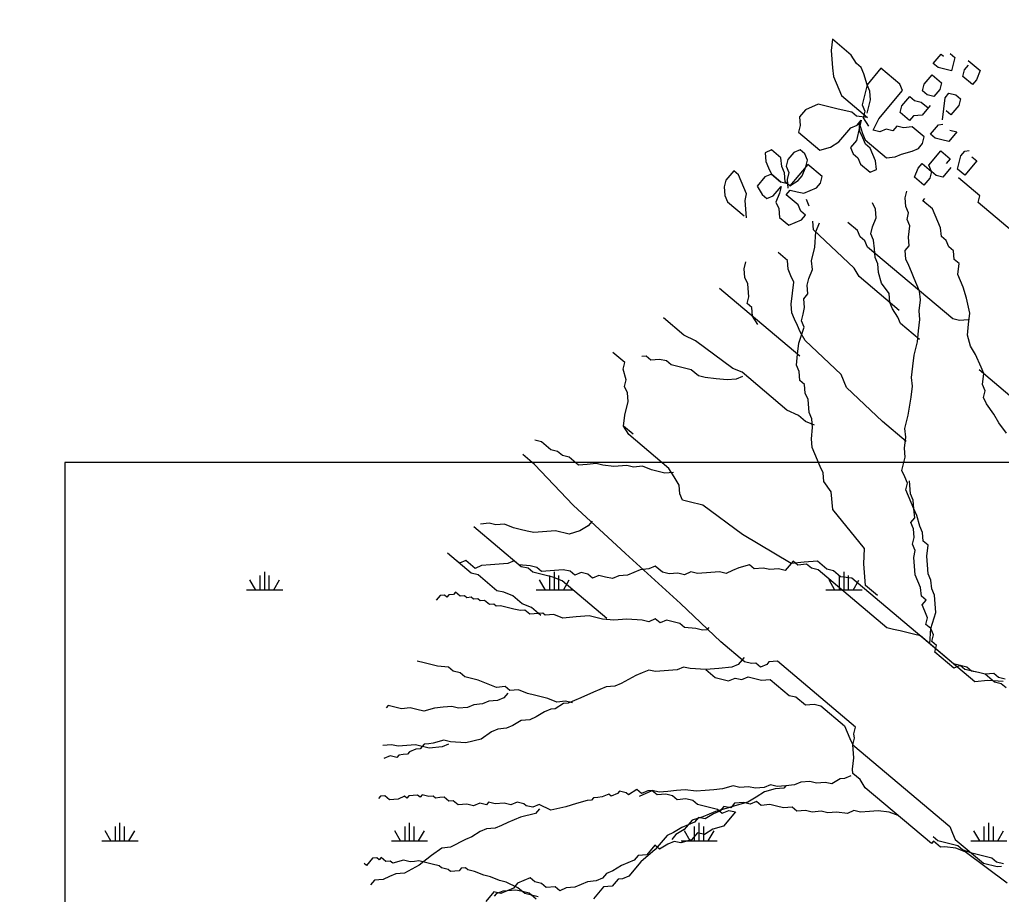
# Model space of a CAD drawing. Header units: metres. Extents: x 116 to 391, y -213 to 56.
# Drawn here: x 316.239 to 317.101, y -138.713 to -137.945 of the extents above; entities that cross this region are included whole.
import ezdxf

# ---------------------------------------------------------------- set-up
doc = ezdxf.new("R2010")
doc.units = ezdxf.units.M
for name, color, linetype in [('A-PISO', 30, 'Continuous'), ('AR-157$0$A-EXTERIOR', 8, 'Continuous'), ('AR-157$0$A-JARDIN', 8, 'Continuous')]:
    doc.layers.add(name, color=color, linetype=linetype)

# ---------------------------------------------------------------- blocks, each defined once
blk = doc.blocks.new('AR-157$0$ARBOL-03')
at = {"color": 0}
for p, q in [((-0.40827, 0.68575), (-0.40827, 0.70746)), ((-0.40827, 0.70746), (-0.40012, 0.70203)), ((-0.40012, 0.70203), (-0.39469, 0.6966)), ((-0.26436, 0.69389), (-0.26436, 0.69932)), ((-0.26436, 0.69932), (-0.25349, 0.69932)), ((-0.25349, 0.69932), (-0.24806, 0.6966)), ((-0.39469, 0.6966), (-0.38926, 0.69118)), ((-0.38926, 0.69118), (-0.38383, 0.68575)), ((-0.26164, 0.68846), (-0.26436, 0.69389)), ((-0.24806, 0.6966), (-0.24263, 0.69118)), ((-0.24263, 0.69118), (-0.23992, 0.68575)), ((-0.40555, 0.67761), (-0.40827, 0.68575)), ((-0.38383, 0.68575), (-0.38112, 0.68032)), ((-0.35668, 0.68032), (-0.34582, 0.68575)), ((-0.34582, 0.68575), (-0.33767, 0.68575)), ((-0.33767, 0.68575), (-0.33224, 0.68032)), ((-0.29966, 0.68575), (-0.29422, 0.68846)), ((-0.29966, 0.67489), (-0.29966, 0.68575)), ((-0.29422, 0.68846), (-0.28879, 0.68303)), ((-0.28879, 0.68303), (-0.28608, 0.67761)), ((-0.25893, 0.68303), (-0.26164, 0.68846)), ((-0.25621, 0.67761), (-0.25893, 0.68303)), ((-0.23992, 0.68575), (-0.23992, 0.66675)), ((-0.40555, 0.67218), (-0.40555, 0.67761)), ((-0.38112, 0.68032), (-0.3784, 0.67489)), ((-0.3784, 0.67489), (-0.37569, 0.66946)), ((-0.36211, 0.66946), (-0.35939, 0.67489)), ((-0.35939, 0.67489), (-0.35668, 0.68032)), ((-0.33224, 0.68032), (-0.32681, 0.67761)), ((-0.32681, 0.67761), (-0.32681, 0.65318)), ((-0.29422, 0.66946), (-0.29966, 0.67489)), ((-0.28608, 0.67761), (-0.28336, 0.67218)), ((-0.28336, 0.67218), (-0.27793, 0.67489)), ((-0.27793, 0.67489), (-0.26707, 0.67489)), ((-0.26707, 0.67489), (-0.26436, 0.66675)), ((-0.25078, 0.67489), (-0.25621, 0.67761)), ((-0.24535, 0.66946), (-0.25078, 0.67489)), ((-0.07428, 0.66404), (-0.07428, 0.67761)), ((0.02619, 0.67489), (0.0289, 0.68032)), ((0.02619, 0.66404), (0.02619, 0.67489)), ((0.0452, 0.66675), (0.0452, 0.68032)), ((0.15381, 0.64775), (0.15381, 0.67489)), ((-0.40284, 0.66675), (-0.40555, 0.67218)), ((-0.39741, 0.65861), (-0.40284, 0.66675)), ((-0.37569, 0.66946), (-0.37569, 0.63961)), ((-0.37025, 0.65318), (-0.36482, 0.66404)), ((-0.36482, 0.66404), (-0.36211, 0.66946)), ((-0.31595, 0.66675), (-0.31052, 0.66946)), ((-0.31595, 0.66132), (-0.31595, 0.66675)), ((-0.31052, 0.66946), (-0.30237, 0.66946)), ((-0.30237, 0.66946), (-0.29694, 0.66675)), ((-0.29694, 0.66675), (-0.29422, 0.66132)), ((-0.29151, 0.66404), (-0.29422, 0.66946)), ((-0.28608, 0.65861), (-0.29151, 0.66404)), ((-0.28336, 0.67218), (-0.28336, 0.66132)), ((-0.28336, 0.66132), (-0.28336, 0.67218)), ((-0.26436, 0.66675), (-0.26436, 0.66132)), ((-0.23992, 0.66404), (-0.24535, 0.66946)), ((-0.06885, 0.66132), (-0.07428, 0.66404)), ((0.02347, 0.65861), (0.02619, 0.66404)), ((0.05063, 0.6179), (0.0452, 0.66675)), ((0.10765, 0.65861), (0.11036, 0.66404)), ((0.11036, 0.66404), (0.11579, 0.66946)), ((0.12123, 0.6179), (0.12123, 0.67218)), ((0.15381, 0.66132), (0.15381, 0.66404)), ((-0.41642, 0.6369), (-0.41642, 0.65861)), ((-0.41642, 0.65861), (-0.39741, 0.65861)), ((-0.39469, 0.65318), (-0.39741, 0.65861)), ((-0.39741, 0.65861), (-0.39198, 0.65589)), ((-0.39198, 0.65589), (-0.38112, 0.65047)), ((-0.31323, 0.65589), (-0.31595, 0.66132)), ((-0.3078, 0.65318), (-0.31323, 0.65589)), ((-0.29422, 0.66132), (-0.28879, 0.65861)), ((-0.28879, 0.65861), (-0.28336, 0.65318)), ((-0.28608, 0.65589), (-0.28336, 0.66132)), ((-0.28608, 0.65318), (-0.28608, 0.65861)), ((-0.26979, 0.65861), (-0.28065, 0.65861)), ((-0.28065, 0.65861), (-0.27522, 0.65589)), ((-0.27522, 0.65589), (-0.26707, 0.65318)), ((-0.26436, 0.66132), (-0.26979, 0.65861)), ((-0.12587, 0.63961), (-0.12587, 0.66329)), ((-0.09057, 0.65318), (-0.08786, 0.65589)), ((-0.06342, 0.65318), (-0.06885, 0.66132)), ((0.02347, 0.65318), (0.02347, 0.65861)), ((0.10222, 0.65318), (0.10765, 0.65861)), ((0.14838, 0.65861), (0.15381, 0.66132)), ((0.14838, 0.64775), (0.14838, 0.65861)), ((0.18368, 0.65318), (0.18639, 0.65589)), ((0.18639, 0.65589), (0.19183, 0.65589)), ((-0.38926, 0.64775), (-0.39469, 0.65318)), ((-0.3784, 0.64232), (-0.38926, 0.64775)), ((-0.38112, 0.65047), (-0.3784, 0.64504)), ((-0.37569, 0.63961), (-0.37025, 0.64775)), ((-0.37025, 0.64775), (-0.37025, 0.65318)), ((-0.33496, 0.64775), (-0.3431, 0.64504)), ((-0.32681, 0.65318), (-0.33496, 0.64775)), ((-0.31052, 0.6369), (-0.31052, 0.65318)), ((-0.31052, 0.65318), (-0.28608, 0.65318)), ((-0.29966, 0.65047), (-0.3078, 0.65318)), ((-0.29422, 0.65047), (-0.29966, 0.65047)), ((-0.28608, 0.65318), (-0.29422, 0.65047)), ((-0.28336, 0.65047), (-0.28608, 0.64504)), ((-0.27793, 0.65047), (-0.28336, 0.65047)), ((-0.27793, 0.6369), (-0.27793, 0.65047)), ((-0.26707, 0.65318), (-0.26436, 0.64775)), ((-0.26436, 0.64775), (-0.25893, 0.64232)), ((-0.096, 0.64232), (-0.09057, 0.64775)), ((-0.09057, 0.64775), (-0.09057, 0.65318)), ((-0.05799, 0.65047), (-0.06342, 0.65318)), ((-0.05527, 0.64504), (-0.05799, 0.65047)), ((0.02076, 0.64775), (0.02347, 0.65318)), ((0.02076, 0.6369), (0.02076, 0.64775)), ((0.0995, 0.64504), (0.10222, 0.65318)), ((0.14295, 0.64504), (0.14838, 0.64775)), ((0.15109, 0.64232), (0.15381, 0.64775)), ((0.17553, 0.64232), (0.17553, 0.64775)), ((0.17553, 0.64775), (0.17825, 0.64775)), ((0.17825, 0.64775), (0.18096, 0.65047)), ((0.18096, 0.65047), (0.18368, 0.65047)), ((0.18368, 0.65047), (0.18368, 0.65318)), ((-0.3784, 0.64504), (-0.37297, 0.64232)), ((-0.37297, 0.64232), (-0.37025, 0.63418)), ((-0.36482, 0.64232), (-0.37025, 0.64232)), ((-0.37025, 0.64232), (-0.36482, 0.63961)), ((-0.36211, 0.6369), (-0.36754, 0.64232)), ((-0.36754, 0.64232), (-0.36211, 0.63418)), ((-0.35939, 0.64504), (-0.36482, 0.64232)), ((-0.36482, 0.63961), (-0.35396, 0.63418)), ((-0.3431, 0.64504), (-0.35939, 0.64504)), ((-0.28879, 0.63961), (-0.29422, 0.6369)), ((-0.28608, 0.64504), (-0.28879, 0.63961)), ((-0.25893, 0.64232), (-0.25893, 0.63147)), ((-0.20462, 0.6369), (-0.21005, 0.63961)), ((-0.17746, 0.55005), (-0.17746, 0.64232)), ((-0.12859, 0.62875), (-0.12587, 0.63961)), ((-0.09872, 0.6369), (-0.096, 0.64232)), ((-0.04984, 0.63961), (-0.05527, 0.64504)), ((-0.03898, 0.63418), (-0.04984, 0.63961)), ((0.09407, 0.63418), (0.09679, 0.63961)), ((0.09679, 0.63961), (0.0995, 0.64504)), ((0.13209, 0.63418), (0.13752, 0.63961)), ((0.13752, 0.63961), (0.14295, 0.64504)), ((0.15109, 0.62061), (0.15109, 0.64232)), ((0.17282, 0.63961), (0.17553, 0.64232)), ((0.17282, 0.6369), (0.17282, 0.63961)), ((-0.4137, 0.63147), (-0.41642, 0.6369)), ((-0.38112, 0.63147), (-0.4137, 0.63147)), ((-0.37025, 0.62875), (-0.38112, 0.63147)), ((-0.35939, 0.63147), (-0.36211, 0.6369)), ((-0.36211, 0.63418), (-0.35939, 0.62875)), ((-0.35668, 0.62604), (-0.35939, 0.63147)), ((-0.35396, 0.63418), (-0.34582, 0.63418)), ((-0.34582, 0.63418), (-0.3431, 0.62875)), ((-0.30509, 0.63418), (-0.31052, 0.6369)), ((-0.29966, 0.63418), (-0.30509, 0.63418)), ((-0.29422, 0.6369), (-0.29966, 0.63418)), ((-0.28336, 0.62875), (-0.28608, 0.63418)), ((-0.27522, 0.63147), (-0.27793, 0.6369)), ((-0.27522, 0.62604), (-0.27522, 0.63147)), ((-0.25893, 0.63147), (-0.26436, 0.62875)), ((-0.19919, 0.63147), (-0.20462, 0.6369)), ((-0.19647, 0.62604), (-0.19919, 0.63147)), ((-0.10143, 0.62604), (-0.09872, 0.63147)), ((-0.09872, 0.63147), (-0.09872, 0.6369)), ((-0.03083, 0.62875), (-0.03898, 0.63418)), ((0.0099, 0.62604), (0.01533, 0.63147)), ((0.01533, 0.63147), (0.02076, 0.6369)), ((0.09136, 0.62875), (0.09407, 0.63418)), ((0.12666, 0.62875), (0.13209, 0.63418)), ((0.16739, 0.62875), (0.1701, 0.63147)), ((0.1701, 0.63418), (0.17282, 0.6369)), ((0.1701, 0.63147), (0.1701, 0.63418)), ((0.2407, 0.62875), (0.24342, 0.63418)), ((-0.46529, 0.62061), (-0.46529, 0.61518)), ((-0.449, 0.62604), (-0.45986, 0.62604)), ((-0.45986, 0.62604), (-0.45986, 0.62333)), ((-0.45172, 0.61518), (-0.449, 0.62061)), ((-0.449, 0.62061), (-0.449, 0.62604)), ((-0.42999, 0.62061), (-0.44085, 0.62061)), ((-0.44085, 0.62061), (-0.44085, 0.61518)), ((-0.42456, 0.6179), (-0.42999, 0.62061)), ((-0.40284, 0.62333), (-0.4137, 0.62333)), ((-0.4137, 0.62333), (-0.4137, 0.6179)), ((-0.39741, 0.62061), (-0.40284, 0.62333)), ((-0.39741, 0.60976), (-0.39741, 0.62061)), ((-0.38112, 0.61518), (-0.3784, 0.62061)), ((-0.3784, 0.62061), (-0.37297, 0.62333)), ((-0.37297, 0.62333), (-0.37025, 0.62875)), ((-0.35939, 0.62875), (-0.35939, 0.60433)), ((-0.35668, 0.62061), (-0.35668, 0.62604)), ((-0.35396, 0.61518), (-0.35668, 0.62061)), ((-0.3431, 0.62875), (-0.3431, 0.62333)), ((-0.3431, 0.62333), (-0.34039, 0.6179)), ((-0.26979, 0.62604), (-0.27522, 0.62604)), ((-0.26436, 0.62875), (-0.26979, 0.62604)), ((-0.23449, 0.61247), (-0.23449, 0.62333)), ((-0.18833, 0.6179), (-0.19647, 0.62604)), ((-0.1313, 0.58804), (-0.12859, 0.62875)), ((-0.10686, 0.61518), (-0.10415, 0.62061)), ((-0.10415, 0.62061), (-0.10143, 0.62604)), ((-0.02812, 0.62061), (-0.03083, 0.62875)), ((-0.03083, 0.6179), (-0.03083, 0.62875)), ((-0.02812, 0.57447), (-0.02812, 0.62061)), ((0.00175, 0.61247), (0.00718, 0.62061)), ((0.00718, 0.62061), (0.0099, 0.62604)), ((0.07778, 0.61518), (0.08593, 0.62333)), ((0.08593, 0.62333), (0.09136, 0.62875)), ((0.11579, 0.61247), (0.12123, 0.62061)), ((0.12123, 0.62604), (0.12666, 0.62875)), ((0.12123, 0.62061), (0.12123, 0.62604)), ((0.14838, 0.61518), (0.15109, 0.62061)), ((0.16467, 0.62333), (0.16739, 0.62604)), ((0.16467, 0.6179), (0.16467, 0.62333)), ((0.16739, 0.62604), (0.16739, 0.62875)), ((0.23527, 0.6179), (0.23799, 0.62333)), ((0.23799, 0.62333), (0.2407, 0.62875)), ((0.28415, 0.6179), (0.28686, 0.62333)), ((0.28686, 0.62333), (0.28958, 0.62875)), ((0.28958, 0.62875), (0.29229, 0.62875)), ((-0.46529, 0.61518), (-0.45986, 0.61247)), ((-0.45986, 0.61247), (-0.45443, 0.60976)), ((-0.45443, 0.60976), (-0.45172, 0.61518)), ((-0.44085, 0.61518), (-0.44085, 0.60976)), ((-0.42728, 0.60704), (-0.42456, 0.61247)), ((-0.42456, 0.61247), (-0.42456, 0.6179)), ((-0.4137, 0.6179), (-0.41642, 0.61247)), ((-0.41642, 0.61247), (-0.41642, 0.60433)), ((-0.38926, 0.60976), (-0.38655, 0.61518)), ((-0.38655, 0.61518), (-0.38112, 0.61518)), ((-0.35125, 0.60976), (-0.35396, 0.61518)), ((-0.34039, 0.6179), (-0.34039, 0.60704)), ((-0.26979, 0.60976), (-0.27793, 0.61247)), ((-0.26979, 0.61247), (-0.27522, 0.6179)), ((-0.26707, 0.56362), (-0.26979, 0.61247)), ((-0.22906, 0.60704), (-0.23449, 0.61247)), ((-0.18289, 0.61518), (-0.18833, 0.6179)), ((-0.18289, 0.60976), (-0.18289, 0.61518)), ((-0.10686, 0.60704), (-0.10686, 0.61518)), ((-0.0064, 0.60433), (0.00175, 0.61247)), ((0.05334, 0.55548), (0.05063, 0.6179)), ((0.07235, 0.60433), (0.07778, 0.61518)), ((0.11308, 0.60704), (0.11579, 0.61247)), ((0.11851, 0.61247), (0.12123, 0.6179)), ((0.11851, 0.60704), (0.11851, 0.61247)), ((0.14566, 0.60704), (0.14838, 0.61518)), ((0.15924, 0.60976), (0.16196, 0.61247)), ((0.16196, 0.61518), (0.16467, 0.6179)), ((0.16196, 0.61247), (0.16196, 0.61518)), ((0.22984, 0.60976), (0.23527, 0.6179)), ((0.276, 0.60704), (0.27872, 0.61247)), ((0.27872, 0.61247), (0.28415, 0.6179)), ((-0.47072, 0.60433), (-0.47072, 0.59076)), ((-0.44085, 0.60976), (-0.43542, 0.60704)), ((-0.43542, 0.60704), (-0.42728, 0.60704)), ((-0.41913, 0.60433), (-0.40827, 0.60433)), ((-0.40827, 0.60433), (-0.40284, 0.60976)), ((-0.40284, 0.60976), (-0.39741, 0.60976)), ((-0.39469, 0.60433), (-0.38926, 0.60976)), ((-0.39469, 0.59076), (-0.39469, 0.60433)), ((-0.35939, 0.60433), (-0.36482, 0.5989)), ((-0.34582, 0.60433), (-0.35125, 0.60976)), ((-0.34039, 0.60704), (-0.34582, 0.60433)), ((-0.25893, 0.60161), (-0.26979, 0.60976)), ((-0.22634, 0.60161), (-0.22906, 0.60704)), ((-0.17746, 0.60433), (-0.18289, 0.60976)), ((-0.17475, 0.59619), (-0.17746, 0.60433)), ((-0.10958, 0.60161), (-0.10686, 0.60704)), ((-0.00911, 0.5989), (-0.0064, 0.60433)), ((0.0642, 0.5989), (0.07235, 0.60433)), ((0.11308, 0.60161), (0.11308, 0.60704)), ((0.11579, 0.60161), (0.11851, 0.60704)), ((0.14566, 0.59619), (0.14566, 0.60704)), ((0.15381, 0.5989), (0.15653, 0.60433)), ((0.15653, 0.60433), (0.15924, 0.60976)), ((0.22712, 0.5989), (0.22984, 0.60433)), ((0.22984, 0.60433), (0.22984, 0.60976)), ((0.27329, 0.60161), (0.276, 0.60704)), ((0.3113, 0.5989), (0.31402, 0.60433)), ((0.31402, 0.60433), (0.31945, 0.60976)), ((-0.46258, 0.60161), (-0.46801, 0.60161)), ((-0.45715, 0.5989), (-0.46258, 0.60161)), ((-0.45715, 0.58804), (-0.45715, 0.5989)), ((-0.43814, 0.5989), (-0.44085, 0.59347)), ((-0.43271, 0.5989), (-0.43814, 0.5989)), ((-0.42456, 0.59347), (-0.43271, 0.5989)), ((-0.37025, 0.59619), (-0.3784, 0.59076)), ((-0.36482, 0.5989), (-0.37025, 0.59619)), ((-0.24806, 0.59619), (-0.25893, 0.60161)), ((-0.24263, 0.59076), (-0.24806, 0.59619)), ((-0.22363, 0.59619), (-0.22634, 0.60161)), ((-0.21548, 0.59076), (-0.22363, 0.59619)), ((-0.11501, 0.59347), (-0.10958, 0.60161)), ((-0.01454, 0.59347), (-0.00911, 0.5989)), ((0.05063, 0.59619), (0.05606, 0.59619)), ((0.05606, 0.59619), (0.0642, 0.5989)), ((0.10493, 0.59347), (0.11308, 0.60161)), ((0.11036, 0.59076), (0.11308, 0.59619)), ((0.11308, 0.59619), (0.11579, 0.60161)), ((0.14295, 0.58804), (0.14566, 0.59619)), ((0.15109, 0.59347), (0.15381, 0.5989)), ((0.22712, 0.59347), (0.22712, 0.5989)), ((0.25971, 0.59076), (0.26514, 0.59619)), ((0.26514, 0.59619), (0.27329, 0.60161)), ((0.30587, 0.59347), (0.3113, 0.5989)), ((0.31945, 0.59347), (0.32216, 0.5989)), ((0.32216, 0.5989), (0.32759, 0.60161)), ((-0.47072, 0.59076), (-0.46258, 0.58804)), ((-0.46258, 0.58804), (-0.45715, 0.58804)), ((-0.44085, 0.59347), (-0.44085, 0.58804)), ((-0.44085, 0.58804), (-0.43542, 0.58533)), ((-0.41642, 0.58804), (-0.42456, 0.59347)), ((-0.42456, 0.58533), (-0.42456, 0.59076)), ((-0.41099, 0.58804), (-0.4137, 0.58533)), ((-0.40012, 0.58804), (-0.41099, 0.58804)), ((-0.40012, 0.58262), (-0.40012, 0.58804)), ((-0.38926, 0.58804), (-0.39469, 0.59076)), ((-0.38383, 0.58804), (-0.38926, 0.58804)), ((-0.3784, 0.59076), (-0.38383, 0.58804)), ((-0.31866, 0.58262), (-0.32138, 0.58804)), ((-0.29422, 0.58262), (-0.29422, 0.59347)), ((-0.23449, 0.58804), (-0.24263, 0.59076)), ((-0.22906, 0.58533), (-0.23449, 0.58804)), ((-0.20733, 0.58533), (-0.21548, 0.59076)), ((-0.13402, 0.5799), (-0.1313, 0.58804)), ((-0.12044, 0.58533), (-0.11501, 0.59347)), ((-0.01726, 0.58533), (-0.01454, 0.59347)), ((0.09679, 0.58262), (0.0995, 0.58804)), ((0.0995, 0.58804), (0.10493, 0.59347)), ((0.10765, 0.58262), (0.11036, 0.59076)), ((0.14295, 0.57719), (0.14295, 0.58804)), ((0.14838, 0.59076), (0.15109, 0.59347)), ((0.14838, 0.58533), (0.14838, 0.59076)), ((0.22169, 0.58262), (0.22712, 0.59347)), ((0.25428, 0.58533), (0.25971, 0.59076)), ((0.29501, 0.57719), (0.30044, 0.58804)), ((0.30044, 0.58804), (0.30587, 0.59347)), ((0.30315, 0.58533), (0.30859, 0.58804)), ((0.30859, 0.58804), (0.3113, 0.58804)), ((0.3113, 0.58804), (0.31402, 0.59076)), ((0.31402, 0.59076), (0.31673, 0.59347)), ((0.31673, 0.59347), (0.31945, 0.59347)), ((-0.43542, 0.58533), (-0.42456, 0.58533)), ((-0.40284, 0.57719), (-0.40012, 0.58262)), ((-0.31323, 0.57719), (-0.31866, 0.58262)), ((-0.29151, 0.57719), (-0.29422, 0.58262)), ((-0.22363, 0.5799), (-0.22906, 0.58533)), ((-0.21819, 0.5799), (-0.22363, 0.5799)), ((-0.21276, 0.57447), (-0.21819, 0.5799)), ((-0.2019, 0.5799), (-0.20733, 0.58533)), ((-0.19919, 0.57447), (-0.2019, 0.5799)), ((-0.13402, 0.52834), (-0.13402, 0.5799)), ((-0.1313, 0.57719), (-0.12587, 0.5799)), ((-0.12587, 0.5799), (-0.12044, 0.58533)), ((-0.02269, 0.57447), (-0.01726, 0.58533)), ((0.09679, 0.57719), (0.09679, 0.58262)), ((0.10765, 0.53105), (0.10765, 0.58262)), ((0.14023, 0.57719), (0.14295, 0.5799)), ((0.14295, 0.5799), (0.14566, 0.58262)), ((0.14566, 0.58262), (0.14838, 0.58533)), ((0.21626, 0.56633), (0.22169, 0.58262)), ((0.24613, 0.57447), (0.25156, 0.5799)), ((0.25156, 0.5799), (0.25428, 0.58533)), ((0.28958, 0.57719), (0.29229, 0.5799)), ((0.29229, 0.5799), (0.29501, 0.58262)), ((0.29501, 0.58262), (0.30044, 0.58262)), ((0.30044, 0.58262), (0.30315, 0.58533)), ((0.35203, 0.5799), (0.35475, 0.58262)), ((0.35203, 0.57447), (0.35203, 0.5799)), ((0.35475, 0.58262), (0.35746, 0.58262)), ((-0.4137, 0.57719), (-0.41642, 0.57176)), ((-0.41642, 0.57176), (-0.40555, 0.57176)), ((-0.40555, 0.57176), (-0.40284, 0.57719)), ((-0.3784, 0.57176), (-0.39469, 0.57176)), ((-0.39469, 0.57176), (-0.39469, 0.5609)), ((-0.37569, 0.56633), (-0.3784, 0.57176)), ((-0.37025, 0.57719), (-0.37569, 0.57719)), ((-0.37569, 0.57719), (-0.37569, 0.56633)), ((-0.36211, 0.57447), (-0.37025, 0.57719)), ((-0.36211, 0.56362), (-0.36211, 0.57447)), ((-0.3431, 0.56905), (-0.34853, 0.57176)), ((-0.33767, 0.56362), (-0.3431, 0.56905)), ((-0.30509, 0.57447), (-0.31323, 0.57719)), ((-0.29966, 0.57176), (-0.30509, 0.57447)), ((-0.29694, 0.56633), (-0.29966, 0.57176)), ((-0.29151, 0.57176), (-0.29151, 0.57719)), ((-0.28879, 0.56633), (-0.29151, 0.57176)), ((-0.20733, 0.57176), (-0.21276, 0.57447)), ((-0.2019, 0.56905), (-0.20733, 0.57176)), ((-0.19919, 0.56362), (-0.2019, 0.56905)), ((-0.19647, 0.56905), (-0.19919, 0.57447)), ((-0.19376, 0.56362), (-0.19647, 0.56905)), ((-0.0254, 0.56633), (-0.02812, 0.57447)), ((-0.02812, 0.56905), (-0.02269, 0.57447)), ((0.08864, 0.56905), (0.09136, 0.57447)), ((0.08864, 0.56362), (0.08864, 0.56905)), ((0.09136, 0.57447), (0.09679, 0.57719)), ((0.13209, 0.5609), (0.1348, 0.56905)), ((0.1348, 0.56905), (0.14023, 0.57447)), ((0.14023, 0.57447), (0.14023, 0.57719)), ((0.23527, 0.56633), (0.2407, 0.57176)), ((0.2407, 0.57176), (0.24613, 0.57447)), ((0.27872, 0.56633), (0.28143, 0.57176)), ((0.28143, 0.57176), (0.28958, 0.57719)), ((0.28143, 0.56633), (0.28686, 0.56905)), ((0.28686, 0.56905), (0.29501, 0.57719)), ((0.34117, 0.56633), (0.3466, 0.56905)), ((0.3466, 0.56905), (0.35203, 0.57447)), ((-0.39469, 0.5609), (-0.38926, 0.5609)), ((-0.3784, 0.55548), (-0.37569, 0.5609)), ((-0.37569, 0.5609), (-0.37569, 0.56633)), ((-0.37569, 0.56633), (-0.37025, 0.56362)), ((-0.37025, 0.56362), (-0.36211, 0.56362)), ((-0.33496, 0.55819), (-0.33767, 0.56362)), ((-0.29151, 0.5609), (-0.29694, 0.56633)), ((-0.28608, 0.55548), (-0.29151, 0.5609)), ((-0.28879, 0.46863), (-0.28879, 0.56633)), ((-0.26436, 0.55548), (-0.26707, 0.56362)), ((-0.18561, 0.55819), (-0.19919, 0.56362)), ((-0.19104, 0.55548), (-0.19376, 0.56362)), ((-0.02269, 0.55819), (-0.0254, 0.56633)), ((0.0805, 0.55548), (0.08321, 0.5609)), ((0.08321, 0.5609), (0.08864, 0.56362)), ((0.12394, 0.55276), (0.13209, 0.5609)), ((0.21083, 0.5609), (0.21626, 0.56633)), ((0.21083, 0.55548), (0.21083, 0.5609)), ((0.22441, 0.55819), (0.22984, 0.56362)), ((0.22984, 0.56362), (0.23527, 0.56633)), ((0.27057, 0.55548), (0.27872, 0.56633)), ((0.33302, 0.55819), (0.33845, 0.56362)), ((0.33845, 0.56362), (0.34117, 0.56362)), ((0.34117, 0.56362), (0.34117, 0.56633)), ((-0.40827, 0.55548), (-0.41099, 0.55276)), ((-0.40284, 0.55548), (-0.40827, 0.55548)), ((-0.39741, 0.55276), (-0.40284, 0.55548)), ((-0.39198, 0.55005), (-0.39741, 0.55276)), ((-0.38926, 0.55548), (-0.3784, 0.55548)), ((-0.35125, 0.55548), (-0.35396, 0.55548)), ((-0.35125, 0.54462), (-0.35125, 0.55548)), ((-0.32952, 0.55548), (-0.33496, 0.55819)), ((-0.32681, 0.55005), (-0.32952, 0.55548)), ((-0.28336, 0.55005), (-0.28608, 0.55548)), ((-0.26436, 0.50934), (-0.26436, 0.55548)), ((-0.18833, 0.51205), (-0.19104, 0.55548)), ((-0.17746, 0.55276), (-0.18561, 0.55819)), ((-0.16932, 0.54733), (-0.17746, 0.55276)), ((-0.01726, 0.55276), (-0.02269, 0.55819)), ((-0.01454, 0.54733), (-0.01726, 0.55276)), ((0.05606, 0.49034), (0.05334, 0.55548)), ((0.07778, 0.55005), (0.0805, 0.55548)), ((0.11579, 0.54462), (0.12394, 0.55276)), ((0.2054, 0.55005), (0.21083, 0.55548)), ((0.21355, 0.55548), (0.21898, 0.55548)), ((0.21898, 0.55548), (0.22441, 0.55819)), ((0.25971, 0.54733), (0.27057, 0.55548)), ((0.32759, 0.55005), (0.33031, 0.55548)), ((0.33031, 0.55548), (0.33302, 0.55548)), ((0.33302, 0.55548), (0.33302, 0.55819)), ((0.39819, 0.55005), (0.40091, 0.55276)), ((0.40091, 0.55276), (0.40905, 0.55276)), ((0.40905, 0.55276), (0.40905, 0.55548)), ((-0.40827, 0.54733), (-0.40827, 0.54191)), ((-0.39198, 0.54191), (-0.39198, 0.55005)), ((-0.38655, 0.52019), (-0.38655, 0.54462)), ((-0.34853, 0.53919), (-0.35125, 0.54462)), ((-0.31866, 0.54462), (-0.32681, 0.55005)), ((-0.31323, 0.53919), (-0.31866, 0.54462)), ((-0.27793, 0.54462), (-0.28336, 0.55005)), ((-0.2725, 0.53648), (-0.27793, 0.54462)), ((-0.1666, 0.54191), (-0.16932, 0.54733)), ((-0.01726, 0.54191), (-0.01454, 0.54733)), ((0.06692, 0.54191), (0.07235, 0.54733)), ((0.07235, 0.54733), (0.07778, 0.55005)), ((0.11036, 0.53376), (0.11579, 0.54462)), ((0.20269, 0.54191), (0.2054, 0.55005)), ((0.24342, 0.54191), (0.24885, 0.54462)), ((0.24885, 0.54462), (0.25971, 0.54733)), ((0.32216, 0.54191), (0.32488, 0.54462)), ((0.32488, 0.54733), (0.32759, 0.55005)), ((0.32488, 0.54462), (0.32488, 0.54733)), ((0.39548, 0.54191), (0.39548, 0.54733)), ((0.39548, 0.54733), (0.39819, 0.54733)), ((0.39819, 0.54733), (0.39819, 0.55005)), ((-0.40827, 0.54191), (-0.39198, 0.54191)), ((-0.34582, 0.53376), (-0.34853, 0.53919)), ((-0.3078, 0.53919), (-0.31323, 0.53919)), ((-0.30237, 0.53376), (-0.3078, 0.53919)), ((-0.26979, 0.52562), (-0.2725, 0.53648)), ((-0.16117, 0.53648), (-0.1666, 0.54191)), ((-0.16117, 0.53105), (-0.16117, 0.53648)), ((-0.02269, 0.53105), (-0.01726, 0.54191)), ((0.05063, 0.53105), (0.05606, 0.53648)), ((0.05606, 0.53648), (0.06149, 0.53919)), ((0.06149, 0.53919), (0.06692, 0.54191)), ((0.19454, 0.52562), (0.19997, 0.53648)), ((0.19997, 0.53648), (0.20269, 0.54191)), ((0.23256, 0.53376), (0.23799, 0.53648)), ((0.23799, 0.53648), (0.24342, 0.54191)), ((0.31945, 0.53919), (0.32216, 0.54191)), ((0.31945, 0.53376), (0.31945, 0.53919)), ((0.38462, 0.53105), (0.39276, 0.53648)), ((0.39276, 0.53919), (0.39548, 0.54191)), ((0.39276, 0.53648), (0.39276, 0.53919)), ((0.40905, 0.53376), (0.41448, 0.53919)), ((0.41448, 0.53919), (0.41992, 0.53919)), ((-0.3431, 0.52834), (-0.34582, 0.53376)), ((-0.33767, 0.52291), (-0.3431, 0.52834)), ((-0.29966, 0.52834), (-0.30237, 0.53376)), ((-0.29694, 0.52291), (-0.29966, 0.52834)), ((-0.15574, 0.52562), (-0.16117, 0.53105)), ((-0.13673, 0.51748), (-0.13402, 0.52834)), ((-0.0254, 0.48763), (-0.02269, 0.53105)), ((0.0452, 0.52834), (0.05063, 0.53105)), ((0.0452, 0.52019), (0.0452, 0.52834)), ((0.10493, 0.52562), (0.11036, 0.53376)), ((0.21898, 0.52562), (0.22441, 0.53105)), ((0.22441, 0.53105), (0.23256, 0.53376)), ((0.31673, 0.53105), (0.31945, 0.53376)), ((0.31673, 0.52562), (0.31673, 0.53105)), ((0.3819, 0.52562), (0.38462, 0.53105)), ((0.39276, 0.52291), (0.39819, 0.52834)), ((0.39819, 0.52834), (0.40362, 0.53105)), ((0.40362, 0.53105), (0.40905, 0.53376)), ((-0.38112, 0.51748), (-0.38655, 0.52019)), ((-0.38112, 0.46049), (-0.38112, 0.51748)), ((-0.33767, 0.51748), (-0.33767, 0.52291)), ((-0.33496, 0.51205), (-0.33767, 0.51748)), ((-0.29422, 0.51748), (-0.29694, 0.52291)), ((-0.29151, 0.51205), (-0.29422, 0.51748)), ((-0.26436, 0.52019), (-0.26979, 0.52562)), ((-0.26164, 0.51477), (-0.26436, 0.52019)), ((-0.15303, 0.52019), (-0.15574, 0.52562)), ((-0.14488, 0.51205), (-0.15303, 0.52019)), ((-0.13673, 0.50934), (-0.13673, 0.51748)), ((0.04248, 0.51477), (0.0452, 0.52019)), ((0.08864, 0.50662), (0.09679, 0.51748)), ((0.09679, 0.51748), (0.10493, 0.52562)), ((0.18639, 0.51205), (0.19183, 0.51748)), ((0.19183, 0.51748), (0.19454, 0.52562)), ((0.19726, 0.51477), (0.19997, 0.51748)), ((0.19997, 0.51748), (0.2054, 0.52019)), ((0.2054, 0.52019), (0.21355, 0.52291)), ((0.21355, 0.52291), (0.21898, 0.52562)), ((0.30859, 0.51477), (0.3113, 0.52019)), ((0.3113, 0.52019), (0.31673, 0.52562)), ((0.36561, 0.51477), (0.37919, 0.51748)), ((0.37375, 0.51477), (0.37647, 0.52019)), ((0.37647, 0.52019), (0.37919, 0.52291)), ((0.37919, 0.52291), (0.3819, 0.52562)), ((0.37919, 0.51748), (0.39276, 0.52291)), ((-0.33496, 0.50662), (-0.33496, 0.51205)), ((-0.28879, 0.50662), (-0.29151, 0.51205)), ((-0.25893, 0.50662), (-0.26164, 0.51477)), ((-0.18289, 0.5012), (-0.18833, 0.51205)), ((-0.14216, 0.50662), (-0.14488, 0.51205)), ((-0.13945, 0.5012), (-0.13673, 0.50934)), ((0.03433, 0.50391), (0.03705, 0.50934)), ((0.03705, 0.50934), (0.04248, 0.51477)), ((0.18096, 0.50662), (0.18639, 0.50934)), ((0.18368, 0.50662), (0.18639, 0.51205)), ((0.18639, 0.50934), (0.18911, 0.51205)), ((0.18911, 0.51205), (0.19726, 0.51477)), ((0.30044, 0.50662), (0.30315, 0.51205)), ((0.30315, 0.51205), (0.30859, 0.51477)), ((0.34932, 0.50662), (0.35475, 0.51205)), ((0.35475, 0.51205), (0.36561, 0.51477)), ((0.36832, 0.50391), (0.37104, 0.50934)), ((0.37104, 0.50934), (0.37375, 0.51477)), ((-0.32952, 0.5012), (-0.33496, 0.50662)), ((-0.32952, 0.49577), (-0.32952, 0.5012)), ((-0.28336, 0.5012), (-0.28879, 0.50662)), ((-0.27522, 0.49577), (-0.28336, 0.5012)), ((-0.25621, 0.5012), (-0.25893, 0.50662)), ((-0.25621, 0.47948), (-0.25621, 0.5012)), ((-0.18018, 0.45777), (-0.18289, 0.5012)), ((-0.13673, 0.5012), (-0.14216, 0.50662)), ((-0.12859, 0.49577), (-0.13673, 0.5012)), ((0.02619, 0.49577), (0.0289, 0.5012)), ((0.0289, 0.5012), (0.03433, 0.50391)), ((0.0805, 0.49848), (0.08593, 0.5012)), ((0.08593, 0.5012), (0.08864, 0.50662)), ((0.16467, 0.49848), (0.17553, 0.50391)), ((0.17553, 0.50391), (0.18096, 0.50662)), ((0.28958, 0.49577), (0.29501, 0.5012)), ((0.29501, 0.5012), (0.29772, 0.50662)), ((0.29772, 0.50662), (0.30044, 0.50662)), ((0.33031, 0.49848), (0.33574, 0.5012)), ((0.33574, 0.5012), (0.34932, 0.50662)), ((0.36561, 0.49577), (0.36832, 0.5012)), ((0.36832, 0.5012), (0.36832, 0.50391)), ((-0.32138, 0.49034), (-0.32952, 0.49577)), ((-0.26979, 0.49034), (-0.27522, 0.49577)), ((-0.12316, 0.49034), (-0.12859, 0.49577)), ((0.01804, 0.48763), (0.02619, 0.49577)), ((0.07506, 0.49034), (0.0805, 0.49305)), ((0.0805, 0.49305), (0.0805, 0.49848)), ((0.14838, 0.48763), (0.15381, 0.49305)), ((0.15381, 0.49305), (0.15924, 0.49577)), ((0.15924, 0.49577), (0.16467, 0.49848)), ((0.28686, 0.49034), (0.28958, 0.49577)), ((0.3113, 0.48763), (0.31673, 0.49305)), ((0.31673, 0.49305), (0.32216, 0.49577)), ((0.32216, 0.49577), (0.33031, 0.49848)), ((0.36289, 0.49034), (0.36561, 0.49305)), ((0.36561, 0.49305), (0.36561, 0.49577)), ((-0.31595, 0.47948), (-0.32138, 0.49034)), ((-0.26164, 0.48491), (-0.26979, 0.49034)), ((-0.25349, 0.47948), (-0.26164, 0.48491)), ((-0.12044, 0.48491), (-0.12316, 0.49034)), ((-0.11773, 0.47948), (-0.12044, 0.48491)), ((-0.03355, 0.43877), (-0.0254, 0.48763)), ((0.01261, 0.4822), (0.01804, 0.48763)), ((0.05877, 0.44149), (0.05606, 0.49034)), ((0.06963, 0.47948), (0.07235, 0.48491)), ((0.07235, 0.48491), (0.07506, 0.49034)), ((0.12937, 0.47948), (0.14295, 0.48491)), ((0.14295, 0.48491), (0.14838, 0.48763)), ((0.27872, 0.4822), (0.28143, 0.48763)), ((0.28143, 0.48763), (0.28686, 0.49034)), ((0.30044, 0.4822), (0.30587, 0.48491)), ((0.30587, 0.48491), (0.3113, 0.48763)), ((0.35475, 0.48491), (0.35746, 0.48763)), ((0.35475, 0.4822), (0.35475, 0.48491)), ((0.35746, 0.48763), (0.36018, 0.48763)), ((0.36018, 0.48763), (0.36289, 0.49034)), ((-0.31052, 0.47134), (-0.31595, 0.47948)), ((-0.24263, 0.47406), (-0.25349, 0.47948)), ((-0.23449, 0.46863), (-0.24263, 0.47406)), ((-0.11501, 0.47406), (-0.11773, 0.47948)), ((-0.1123, 0.46863), (-0.11501, 0.47406)), ((-0.00097, 0.47134), (0.00447, 0.47406)), ((0.00447, 0.47406), (0.0099, 0.47677)), ((0.0099, 0.47677), (0.01261, 0.4822)), ((0.0642, 0.46591), (0.06963, 0.47406)), ((0.06963, 0.47406), (0.06963, 0.47948)), ((0.11579, 0.46863), (0.11851, 0.47406)), ((0.11851, 0.47406), (0.12394, 0.47677)), ((0.12394, 0.47677), (0.12937, 0.47948)), ((0.27057, 0.47134), (0.276, 0.47406)), ((0.276, 0.47406), (0.27872, 0.47948)), ((0.27872, 0.47948), (0.27872, 0.4822)), ((0.27872, 0.46863), (0.28958, 0.47677)), ((0.28958, 0.47677), (0.29501, 0.47948)), ((0.29501, 0.47948), (0.30044, 0.4822)), ((0.34932, 0.46863), (0.35203, 0.47677)), ((0.35203, 0.47677), (0.35475, 0.4822)), ((-0.30237, 0.46049), (-0.31052, 0.47134)), ((-0.29151, 0.4632), (-0.28879, 0.46863)), ((-0.22634, 0.4632), (-0.23449, 0.46863)), ((-0.10686, 0.4632), (-0.1123, 0.46863)), ((-0.00911, 0.46591), (-0.00097, 0.47134)), ((-0.00911, 0.46049), (-0.00911, 0.46591)), ((0.06149, 0.46049), (0.0642, 0.46591)), ((0.11036, 0.4632), (0.11308, 0.46591)), ((0.11308, 0.46591), (0.11579, 0.46863)), ((0.26786, 0.46049), (0.27057, 0.47134)), ((0.27329, 0.46863), (0.27872, 0.46863)), ((0.3466, 0.4632), (0.34932, 0.46863)), ((-0.29422, 0.45506), (-0.30237, 0.46049)), ((-0.29694, 0.45777), (-0.29151, 0.4632)), ((-0.22091, 0.45777), (-0.22634, 0.4632)), ((-0.21276, 0.45234), (-0.22091, 0.45777)), ((-0.18018, 0.43063), (-0.18018, 0.45777)), ((-0.10415, 0.45234), (-0.10686, 0.4632)), ((-0.01454, 0.45506), (-0.00911, 0.46049)), ((0.05606, 0.45777), (0.05877, 0.45777)), ((0.05877, 0.45777), (0.06149, 0.46049)), ((0.10222, 0.45506), (0.10765, 0.46049)), ((0.10765, 0.46049), (0.11036, 0.4632)), ((0.25699, 0.45234), (0.26786, 0.46049)), ((0.34389, 0.45506), (0.3466, 0.4632)), ((-0.28608, 0.44963), (-0.29422, 0.45506)), ((-0.28065, 0.44149), (-0.28608, 0.44963)), ((-0.19919, 0.4442), (-0.21276, 0.45234)), ((-0.09329, 0.44149), (-0.10415, 0.45234)), ((-0.02269, 0.4442), (-0.01726, 0.44963)), ((-0.01726, 0.44963), (-0.01454, 0.45506)), ((0.09407, 0.44692), (0.09679, 0.45234)), ((0.09679, 0.45234), (0.10222, 0.45506)), ((0.24885, 0.44692), (0.25699, 0.45234)), ((0.33845, 0.43877), (0.34117, 0.44963)), ((0.34117, 0.44963), (0.34389, 0.45506)), ((0.34932, 0.44692), (0.35475, 0.44963)), ((0.35203, 0.44692), (0.35475, 0.45234)), ((0.35475, 0.45234), (0.36561, 0.45234)), ((0.35475, 0.44963), (0.35746, 0.44963)), ((-0.27793, 0.43335), (-0.28065, 0.44149)), ((-0.18833, 0.43877), (-0.19919, 0.4442)), ((-0.08514, 0.39806), (-0.09329, 0.44149)), ((-0.0254, 0.43877), (-0.02269, 0.4442)), ((0.05877, 0.41435), (0.05877, 0.44149)), ((0.08593, 0.43606), (0.09407, 0.44692)), ((0.23799, 0.43877), (0.2407, 0.44149)), ((0.2407, 0.44149), (0.24885, 0.44692)), ((0.33031, 0.43877), (0.33574, 0.44149)), ((0.33574, 0.44149), (0.34117, 0.44149)), ((0.34117, 0.44149), (0.3466, 0.4442)), ((0.34117, 0.43877), (0.34389, 0.44149)), ((0.34389, 0.44149), (0.3466, 0.4442)), ((0.3466, 0.4442), (0.34932, 0.44692)), ((0.3466, 0.4442), (0.35203, 0.44692)), ((-0.2725, 0.42249), (-0.27793, 0.43335)), ((-0.18289, 0.43335), (-0.18833, 0.43877)), ((-0.17475, 0.42792), (-0.18289, 0.43335)), ((-0.0417, 0.43063), (-0.03355, 0.43877)), ((-0.0417, 0.42792), (-0.03627, 0.43335)), ((-0.03627, 0.43335), (-0.03627, 0.43877)), ((-0.03627, 0.43877), (-0.0254, 0.43877)), ((0.07778, 0.42792), (0.08593, 0.43606)), ((0.08593, 0.43606), (0.08593, 0.4252)), ((0.22441, 0.43063), (0.22984, 0.43335)), ((0.22984, 0.43335), (0.23256, 0.43606)), ((0.23256, 0.43606), (0.23527, 0.43877)), ((0.23527, 0.43877), (0.23799, 0.43877)), ((0.32488, 0.43606), (0.33031, 0.43877)), ((0.32488, 0.43063), (0.32488, 0.43606)), ((0.33574, 0.42792), (0.33845, 0.43335)), ((0.33845, 0.43063), (0.33845, 0.43877)), ((0.33845, 0.43335), (0.34117, 0.43877)), ((-0.26979, 0.41706), (-0.2725, 0.42249)), ((-0.26979, 0.42249), (-0.26979, 0.38721)), ((-0.16932, 0.42249), (-0.17475, 0.42792)), ((-0.16389, 0.41978), (-0.16932, 0.42249)), ((-0.04984, 0.42249), (-0.0417, 0.43063)), ((-0.04984, 0.41163), (-0.04984, 0.42249)), ((-0.04441, 0.41706), (-0.0417, 0.42249)), ((-0.0417, 0.42249), (-0.0417, 0.42792)), ((0.06963, 0.41978), (0.07778, 0.42792)), ((0.08593, 0.4252), (0.08321, 0.41978)), ((0.21355, 0.41978), (0.21626, 0.4252)), ((0.21626, 0.4252), (0.21898, 0.4252)), ((0.21898, 0.4252), (0.22441, 0.42792)), ((0.22441, 0.42792), (0.22441, 0.43063)), ((0.32216, 0.4252), (0.32488, 0.43063)), ((0.32216, 0.41978), (0.32216, 0.4252)), ((0.33302, 0.41978), (0.33574, 0.4252)), ((0.33574, 0.4252), (0.33845, 0.43063)), ((0.33574, 0.41978), (0.33574, 0.42792)), ((-0.26164, 0.41163), (-0.26979, 0.41706)), ((-0.15846, 0.41706), (-0.16389, 0.41978)), ((-0.15574, 0.41163), (-0.15846, 0.41706)), ((-0.04441, 0.33836), (-0.04441, 0.41706)), ((0.05606, 0.41706), (0.0642, 0.41706)), ((0.05606, 0.40892), (0.05877, 0.41435)), ((0.0642, 0.41706), (0.06963, 0.41978)), ((0.0805, 0.41435), (0.07506, 0.41163)), ((0.08321, 0.41978), (0.0805, 0.41435)), ((0.2054, 0.41435), (0.21355, 0.41706)), ((0.2054, 0.40892), (0.2054, 0.41435)), ((0.21355, 0.41706), (0.21355, 0.41978)), ((0.31673, 0.41435), (0.32216, 0.41978)), ((0.31673, 0.40892), (0.31673, 0.41435)), ((-0.25893, 0.40621), (-0.26164, 0.41163)), ((-0.25349, 0.40349), (-0.25893, 0.40621)), ((-0.15303, 0.40621), (-0.15574, 0.41163)), ((-0.1476, 0.39806), (-0.15574, 0.40621)), ((-0.1476, 0.40349), (-0.15303, 0.40621)), ((-0.05256, 0.40621), (-0.04984, 0.41163)), ((-0.05256, 0.39806), (-0.05256, 0.40621)), ((0.05334, 0.40621), (0.05606, 0.40892)), ((0.05334, 0.40078), (0.05334, 0.40621)), ((0.07235, 0.40621), (0.06692, 0.40349)), ((0.07506, 0.41163), (0.07235, 0.40621)), ((0.20812, 0.40892), (0.19726, 0.40349)), ((0.19726, 0.40349), (0.19997, 0.40621)), ((0.19997, 0.40621), (0.2054, 0.40892)), ((0.30587, 0.40078), (0.3113, 0.40621)), ((0.3113, 0.40621), (0.31673, 0.40892)), ((-0.25078, 0.39806), (-0.25349, 0.40349)), ((-0.24806, 0.38721), (-0.25078, 0.39806)), ((-0.14216, 0.39264), (-0.1476, 0.40349)), ((-0.14488, 0.39264), (-0.1476, 0.39806)), ((-0.07428, 0.38992), (-0.08514, 0.39806)), ((-0.05799, 0.38992), (-0.05256, 0.39806)), ((0.04248, 0.39535), (0.0452, 0.39806)), ((0.0452, 0.39806), (0.04791, 0.39806)), ((0.04791, 0.39806), (0.05334, 0.40078)), ((0.0642, 0.39806), (0.06149, 0.39264)), ((0.06692, 0.40349), (0.0642, 0.39806)), ((0.18911, 0.39264), (0.19454, 0.39806)), ((0.19726, 0.39806), (0.19183, 0.39264)), ((0.19454, 0.39806), (0.19726, 0.40349)), ((0.19726, 0.40349), (0.19726, 0.39806)), ((0.29501, 0.39535), (0.30044, 0.39806)), ((0.30044, 0.39806), (0.30587, 0.40078)), ((-0.13945, 0.38721), (-0.14488, 0.39264)), ((-0.13945, 0.38721), (-0.14216, 0.39264)), ((-0.06613, 0.38178), (-0.07428, 0.38992)), ((-0.05799, 0.24879), (-0.05799, 0.38992)), ((0.03976, 0.39264), (0.04248, 0.39535)), ((0.03976, 0.30307), (0.03976, 0.39264)), ((0.06149, 0.39264), (0.05606, 0.38721)), ((0.18368, 0.38721), (0.18911, 0.39264)), ((0.19183, 0.39264), (0.18911, 0.38721)), ((0.28415, 0.38721), (0.28958, 0.38992)), ((0.28958, 0.38992), (0.29501, 0.39535)), ((-0.24535, 0.37907), (-0.24806, 0.38721)), ((-0.13673, 0.38178), (-0.13945, 0.38721)), ((-0.13402, 0.38178), (-0.13945, 0.38721)), ((-0.1313, 0.37364), (-0.13673, 0.38178)), ((-0.12859, 0.38178), (-0.13402, 0.38178)), ((-0.12587, 0.37635), (-0.12859, 0.38178)), ((-0.0607, 0.37635), (-0.06613, 0.38178)), ((0.05606, 0.38721), (0.05606, 0.3655)), ((0.17282, 0.37364), (0.17825, 0.38178)), ((0.17825, 0.38178), (0.18368, 0.38721)), ((0.18911, 0.38178), (0.18368, 0.37635)), ((0.18911, 0.38721), (0.18911, 0.38178)), ((0.25971, 0.37907), (0.26514, 0.38178)), ((0.26514, 0.38178), (0.27329, 0.38449)), ((0.27329, 0.38449), (0.27872, 0.38721)), ((0.27872, 0.38721), (0.28415, 0.38721)), ((0.28415, 0.37635), (0.28958, 0.38178)), ((0.28958, 0.38178), (0.30315, 0.38178)), ((-0.24263, 0.36821), (-0.24535, 0.37907)), ((-0.12859, 0.36821), (-0.1313, 0.37364)), ((-0.12044, 0.37092), (-0.12587, 0.37635)), ((-0.11501, 0.36821), (-0.12044, 0.37092)), ((-0.0607, 0.36278), (-0.0607, 0.37635)), ((0.16739, 0.36821), (0.17282, 0.37364)), ((0.18368, 0.37635), (0.18096, 0.37092)), ((0.18096, 0.37092), (0.18096, 0.3655)), ((0.23256, 0.3655), (0.23256, 0.37092)), ((0.23256, 0.37092), (0.24342, 0.37092)), ((0.23527, 0.36821), (0.25156, 0.37092)), ((0.24342, 0.37092), (0.24885, 0.37635)), ((0.24885, 0.37635), (0.25428, 0.37635)), ((0.25156, 0.37092), (0.26786, 0.37092)), ((0.25428, 0.37635), (0.25971, 0.37907)), ((0.26786, 0.37092), (0.27329, 0.37364)), ((0.27329, 0.37364), (0.276, 0.37635)), ((0.276, 0.37635), (0.28415, 0.37635)), ((-0.12316, 0.36278), (-0.12859, 0.36821)), ((-0.12316, 0.35735), (-0.12316, 0.36278)), ((-0.1123, 0.36278), (-0.11501, 0.36821)), ((-0.10686, 0.36007), (-0.1123, 0.36278)), ((0.05606, 0.3655), (0.05334, 0.36007)), ((0.15653, 0.35735), (0.16196, 0.36278)), ((0.16196, 0.36278), (0.16739, 0.36821)), ((0.18096, 0.3655), (0.17825, 0.36007)), ((0.19997, 0.36007), (0.2054, 0.36278)), ((0.2054, 0.36278), (0.21355, 0.3655)), ((0.2054, 0.36007), (0.21355, 0.36278)), ((0.21355, 0.3655), (0.21898, 0.36821)), ((0.21355, 0.36278), (0.21898, 0.36278)), ((0.21898, 0.36821), (0.23527, 0.36821)), ((0.21898, 0.36007), (0.22441, 0.36278)), ((0.22441, 0.36278), (0.23256, 0.3655)), ((-0.11501, 0.35193), (-0.12316, 0.35735)), ((-0.096, 0.34921), (-0.10686, 0.36007)), ((0.05334, 0.36007), (0.05334, 0.34921)), ((0.14838, 0.35193), (0.15653, 0.35735)), ((0.17553, 0.35464), (0.17282, 0.34921)), ((0.17825, 0.36007), (0.17553, 0.35464)), ((0.18096, 0.35193), (0.18639, 0.35464)), ((0.18639, 0.35464), (0.19454, 0.36007)), ((0.18639, 0.35193), (0.18911, 0.35735)), ((0.18911, 0.35735), (0.19454, 0.35735)), ((0.19454, 0.36007), (0.19997, 0.36007)), ((0.19454, 0.35735), (0.19997, 0.36007)), ((0.19997, 0.36007), (0.2054, 0.36007)), ((0.20812, 0.34921), (0.21626, 0.35464)), ((0.21626, 0.35464), (0.21898, 0.36007)), ((-0.10958, 0.3465), (-0.11501, 0.35193)), ((-0.10415, 0.34107), (-0.10958, 0.3465)), ((-0.09329, 0.34378), (-0.096, 0.34921)), ((0.05334, 0.34921), (0.04791, 0.34378)), ((0.14023, 0.34107), (0.14566, 0.3465)), ((0.14566, 0.3465), (0.14838, 0.35193)), ((0.16467, 0.34107), (0.16739, 0.3465)), ((0.16739, 0.34378), (0.17553, 0.34921)), ((0.16739, 0.3465), (0.17282, 0.3465)), ((0.17282, 0.3465), (0.17825, 0.34921)), ((0.17282, 0.34921), (0.17282, 0.34378)), ((0.17553, 0.34921), (0.18096, 0.35193)), ((0.17825, 0.34921), (0.18639, 0.35193)), ((0.19726, 0.34378), (0.19997, 0.34921)), ((0.19997, 0.34921), (0.20812, 0.34921)), ((-0.10143, 0.33564), (-0.10415, 0.34107)), ((-0.09057, 0.33836), (-0.09329, 0.34378)), ((-0.08514, 0.33293), (-0.09057, 0.33836)), ((-0.04713, 0.33293), (-0.04441, 0.33836)), ((0.04791, 0.34378), (0.0452, 0.33836)), ((0.0452, 0.33836), (0.0452, 0.31122)), ((0.13752, 0.33564), (0.14023, 0.34107)), ((0.15109, 0.33293), (0.15924, 0.33836)), ((0.15381, 0.33564), (0.15924, 0.34107)), ((0.15924, 0.33836), (0.16739, 0.34378)), ((0.15924, 0.34107), (0.16467, 0.34107)), ((0.16739, 0.34107), (0.16467, 0.33564)), ((0.17282, 0.34378), (0.16739, 0.34107)), ((0.18096, 0.33564), (0.18911, 0.34107)), ((0.18911, 0.34107), (0.19726, 0.34378)), ((-0.096, 0.33021), (-0.10143, 0.33564)), ((-0.09329, 0.32479), (-0.096, 0.33021)), ((-0.08514, 0.3275), (-0.08514, 0.33293)), ((-0.07971, 0.3275), (-0.08514, 0.3275)), ((-0.077, 0.32207), (-0.07971, 0.3275)), ((-0.05256, 0.32207), (-0.04984, 0.3275)), ((-0.04984, 0.3275), (-0.04713, 0.33293)), ((0.12394, 0.32207), (0.12666, 0.3275)), ((0.12666, 0.3275), (0.13209, 0.33021)), ((0.12666, 0.32207), (0.1348, 0.3275)), ((0.13209, 0.33021), (0.13752, 0.33564)), ((0.1348, 0.3275), (0.14295, 0.33021)), ((0.14295, 0.33021), (0.15109, 0.33293)), ((0.14566, 0.3275), (0.15109, 0.33021)), ((0.14566, 0.32207), (0.14566, 0.3275)), ((0.15109, 0.33021), (0.15381, 0.33564)), ((0.16467, 0.33564), (0.18096, 0.33564)), ((-0.08786, 0.31936), (-0.09329, 0.32479)), ((-0.08243, 0.31393), (-0.08786, 0.31936)), ((-0.07428, 0.31664), (-0.077, 0.32207)), ((-0.05527, 0.31664), (-0.05256, 0.32207)), ((0.11851, 0.31664), (0.12394, 0.32207)), ((0.12123, 0.31664), (0.12666, 0.32207)), ((0.14023, 0.31664), (0.14566, 0.32207)), ((-0.06885, 0.3085), (-0.08243, 0.31393)), ((-0.06885, 0.31393), (-0.07428, 0.31664)), ((-0.06885, 0.3085), (-0.06885, 0.31393)), ((-0.05799, 0.31122), (-0.05527, 0.31664)), ((-0.05799, 0.27322), (-0.05799, 0.31122)), ((0.0452, 0.31122), (0.05063, 0.30036)), ((0.10765, 0.3085), (0.11308, 0.31122)), ((0.11308, 0.31122), (0.11851, 0.31664)), ((0.11851, 0.31664), (0.12123, 0.31664)), ((0.1348, 0.30579), (0.13752, 0.31122)), ((0.13752, 0.31122), (0.14023, 0.31664)), ((-0.05799, 0.30036), (-0.06885, 0.3085)), ((-0.06613, 0.30307), (-0.06885, 0.3085)), ((-0.0607, 0.30036), (-0.06613, 0.30307)), ((0.0452, 0.30036), (0.03976, 0.30307)), ((0.0995, 0.29765), (0.10222, 0.30307)), ((0.10222, 0.30307), (0.10765, 0.3085)), ((0.12937, 0.30036), (0.1348, 0.30579)), ((-0.0607, 0.29493), (-0.0607, 0.30036)), ((-0.05527, 0.29222), (-0.0607, 0.29493)), ((0.04791, 0.29765), (0.0452, 0.30036)), ((0.05334, 0.29493), (0.04791, 0.29765)), ((0.05063, 0.30036), (0.05334, 0.29493)), ((0.06149, 0.28679), (0.05334, 0.29493)), ((0.05334, 0.29493), (0.05334, 0.18366)), ((0.09407, 0.29222), (0.0995, 0.29765)), ((0.12394, 0.2895), (0.12937, 0.29493)), ((0.12937, 0.29493), (0.12937, 0.30036)), ((-0.05527, 0.27051), (-0.05527, 0.29222)), ((0.06963, 0.28136), (0.06149, 0.28679)), ((0.08321, 0.28408), (0.09136, 0.28679)), ((0.09136, 0.28679), (0.09407, 0.29222)), ((0.12123, 0.28408), (0.12394, 0.2895)), ((0.07235, 0.27865), (0.06963, 0.28136)), ((0.07235, 0.27051), (0.07235, 0.27865)), ((0.07506, 0.27865), (0.0805, 0.28136)), ((0.0805, 0.28136), (0.08321, 0.28408)), ((0.11308, 0.27322), (0.11579, 0.27865)), ((0.11579, 0.27865), (0.12123, 0.28408)), ((-0.06342, 0.26236), (-0.0607, 0.26779)), ((-0.0607, 0.26779), (-0.05799, 0.27322)), ((-0.0607, 0.26779), (-0.05527, 0.27051)), ((-0.0607, 0.26236), (-0.0607, 0.26779)), ((0.07506, 0.26236), (0.07235, 0.27051)), ((0.10222, 0.25965), (0.10765, 0.26779)), ((0.10765, 0.26779), (0.11308, 0.27322)), ((-0.06613, 0.25151), (-0.0607, 0.26236)), ((-0.06342, 0.25694), (-0.06342, 0.26236)), ((0.07506, 0.18637), (0.07506, 0.26236)), ((0.09679, 0.25694), (0.10222, 0.25965)), ((-0.06885, 0.24608), (-0.06613, 0.25151)), ((-0.06885, 0.24608), (-0.06613, 0.25151)), ((-0.06613, 0.25151), (-0.06342, 0.25694)), ((0.08864, 0.24608), (0.09407, 0.25151)), ((0.09407, 0.25151), (0.09679, 0.25694)), ((-0.07428, 0.24065), (-0.06885, 0.24608)), ((-0.06885, 0.23522), (-0.06885, 0.24608)), ((-0.06613, 0.24065), (-0.05799, 0.24879)), ((0.08321, 0.24065), (0.08864, 0.24608)), ((-0.077, 0.2298), (-0.07428, 0.23522)), ((-0.07428, 0.23522), (-0.07428, 0.24065)), ((-0.07428, 0.2298), (-0.06613, 0.24065)), ((-0.07157, 0.2298), (-0.06885, 0.23522)), ((0.07778, 0.23251), (0.08321, 0.24065)), ((-0.07157, 0.22437), (-0.07157, 0.2298)), ((0.07506, 0.22437), (0.07778, 0.23251)), ((0.05334, 0.18366), (0.05606, 0.17823)), ((0.06692, 0.17823), (0.06963, 0.18366)), ((0.06963, 0.18366), (0.06963, 0.18909)), ((0.07235, 0.17823), (0.07235, 0.18637)), ((0.07235, 0.18637), (0.07506, 0.18637)), ((0.05606, 0.17823), (0.05877, 0.1728)), ((0.05877, 0.1728), (0.05877, 0.14024)), ((0.06149, 0.16738), (0.0642, 0.1728)), ((0.0642, 0.1728), (0.06692, 0.17823)), ((0.0642, 0.16738), (0.06963, 0.17552)), ((0.06963, 0.17552), (0.07235, 0.17823)), ((0.06149, 0.15923), (0.0642, 0.16738)), ((0.06149, 0.16195), (0.06149, 0.16738)), ((0.05877, 0.15381), (0.06149, 0.16195)), ((0.05877, 0.1131), (0.06149, 0.15923)), ((0.05334, 0.14295), (0.05606, 0.14838)), ((0.05606, 0.14838), (0.05877, 0.15381)), ((0.05063, 0.13752), (0.05334, 0.14295)), ((0.05877, 0.14024), (0.05334, 0.12938)), ((0.04791, 0.12667), (0.05063, 0.13209)), ((0.05063, 0.13209), (0.05063, 0.13752)), ((0.05334, 0.12938), (0.05063, 0.12667))]:
    blk.add_line(p, q, dxfattribs=at)

msp = doc.modelspace()

# ---------------------------------------------------------------- hatches: boundary and pattern name
at = {"layer": 'AR-157$0$A-JARDIN', "transparency": 33554648}
h = msp.add_hatch(dxfattribs=at)
h.set_pattern_fill('SWAMP', color=256, scale=0.01)
h.set_pattern_definition([(0, (-168.321, -30), (0.127, 0.21997045), [0.03175, -0.22225]), (90, (-168.30513, -30), (-0.127, 0.219970452), [0.015875, -0.4240659]), (90, (-168.30116, -30), (-0.127, 0.219970452), [0.0127, -0.4272409]), (90, (-168.3091, -30), (-0.127, 0.219970452), [0.0127, -0.4272409]), (60, (-168.2972, -30), (-0.127, 0.21997045), [0.01016, -0.24384]), (120, (-168.31306, -30), (-0.254, 1e-10), [0.01016, -0.24384])])
h.paths.add_polyline_path([(316.27881, -138.33332), (316.27881, -139.13326), (318.17867, -139.13326), (318.17867, -138.33332)])

# ---------------------------------------------------------------- linework, layer by layer
at = {"layer": 'A-PISO'}
msp.add_circle((327.37054, -149.16387), 63.45506, dxfattribs=at)
at = {"layer": 'AR-157$0$A-EXTERIOR', "color": 8, "linetype": 'Continuous'}
msp.add_lwpolyline([(316.27881, -138.33332), (316.27881, -139.13326), (318.17867, -139.13326), (318.17867, -138.33332)], close=True, dxfattribs=at)

# ---------------------------------------------------------------- block references
at = {"layer": 'AR-157$0$A-JARDIN', "xscale": -0.9999206197906486, "yscale": 0.9999206197906486, "zscale": 0.9999206197906486, "rotation": 49.86264959063404}
msp.add_blockref('AR-157$0$ARBOL-03', (317.22952, -138.73039), dxfattribs=at)

doc.saveas('drawing.dxf')
